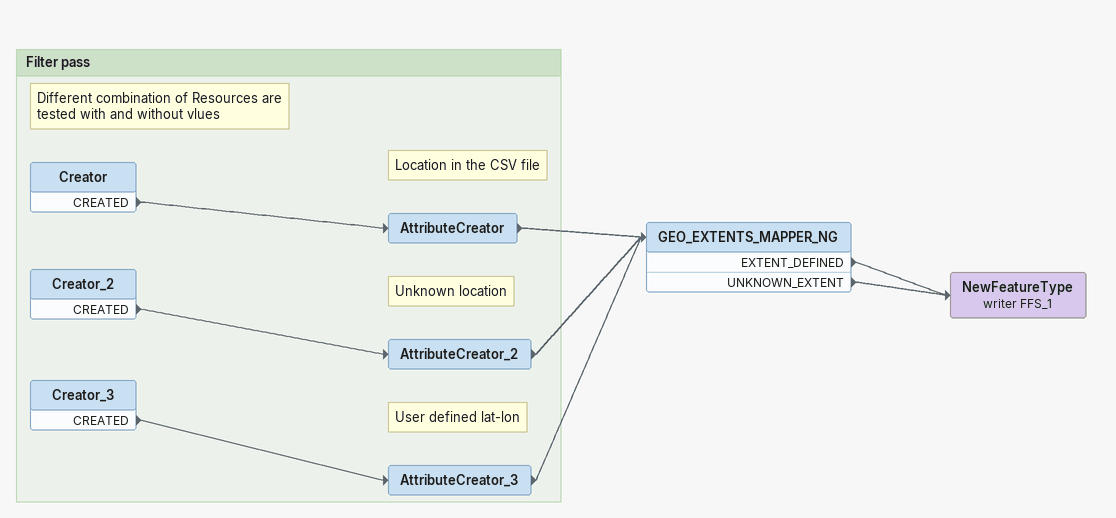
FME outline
GEO_EXTENTS_MAPPER_NG
    EXTENT_DEFINED -> NewFeatureType (writer FFS_1)
    UNKNOWN_EXTENT -> NewFeatureType (writer FFS_1)
NewFeatureType (writer FFS_1)

Bookmark: Filter pass
Note: Different combination of Resources are tested with and without vlues
Creator
    CREATED -> AttributeCreator
Note: Location in the CSV file
AttributeCreator
    -> GEO_EXTENTS_MAPPER_NG
Creator_2
    CREATED -> AttributeCreator_2
Note: Unknown location
AttributeCreator_2
    -> GEO_EXTENTS_MAPPER_NG
Creator_3
    CREATED -> AttributeCreator_3
Note: User defined lat-lon
AttributeCreator_3
    -> GEO_EXTENTS_MAPPER_NG
